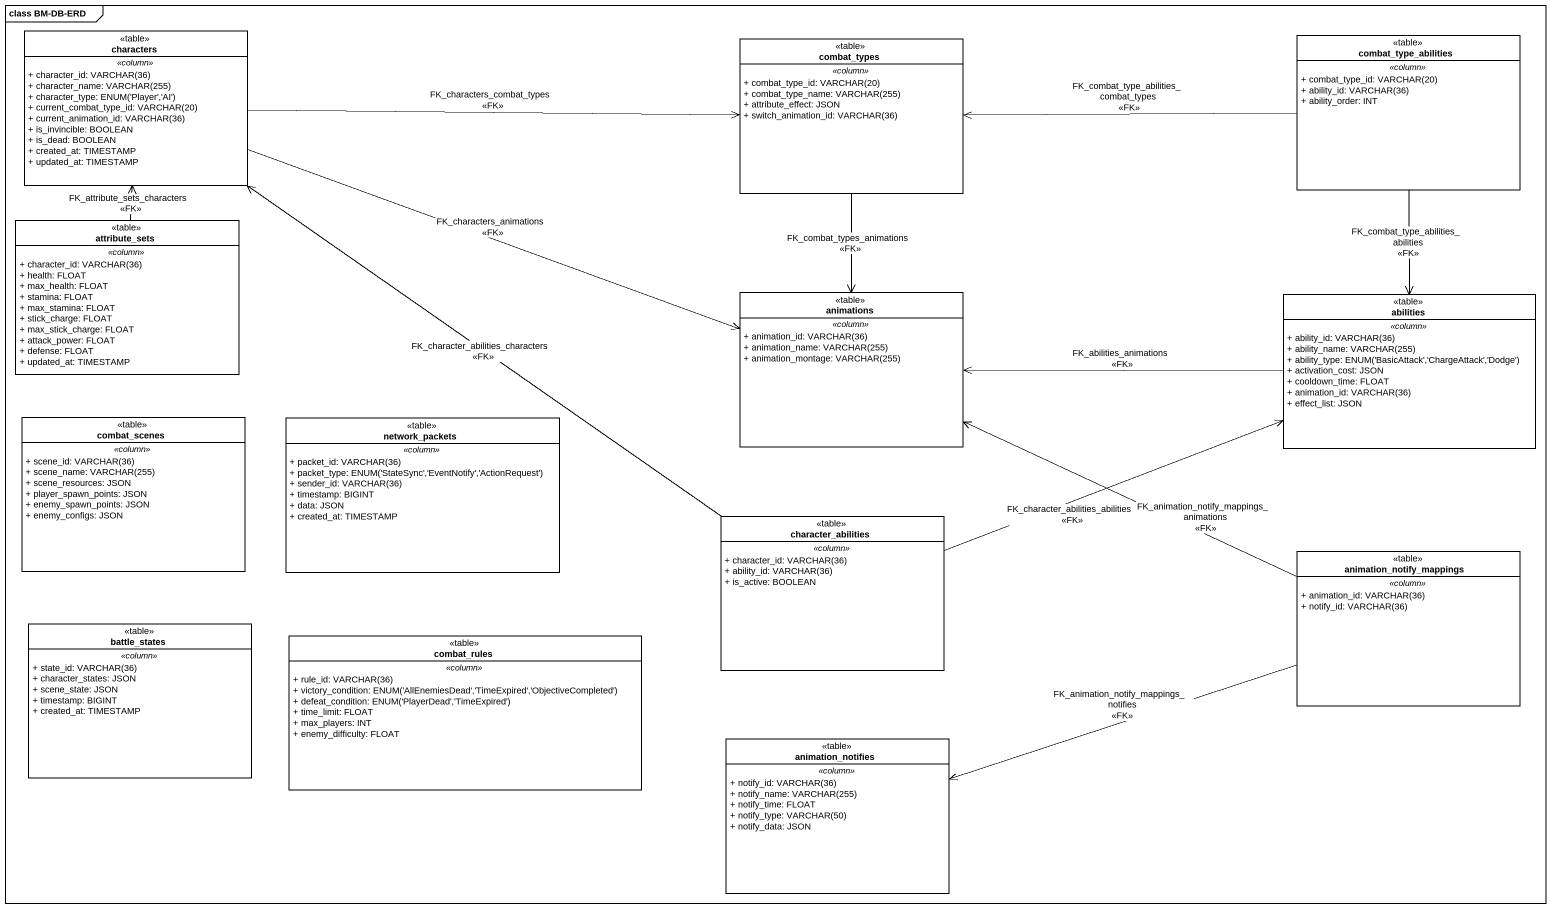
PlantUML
@startuml
mainframe class BM-DB-ERD
hide circle
hide empty members
skinparam classAttributeIconSize 0
class characters <<table>> {
  .. <<column>> ..
  {field} + character_id: VARCHAR(36)
  {field} + character_name: VARCHAR(255)
  {field} + character_type: ENUM('Player','AI')
  {field} + current_combat_type_id: VARCHAR(20)
  {field} + current_animation_id: VARCHAR(36)
  + is_invincible: BOOLEAN
  + is_dead: BOOLEAN
  + created_at: TIMESTAMP
  + updated_at: TIMESTAMP
}
class combat_type_abilities <<table>> {
  .. <<column>> ..
  {field} + combat_type_id: VARCHAR(20)
  {field} + ability_id: VARCHAR(36)
  + ability_order: INT
}
class combat_types <<table>> {
  .. <<column>> ..
  {field} + combat_type_id: VARCHAR(20)
  {field} + combat_type_name: VARCHAR(255)
  + attribute_effect: JSON
  {field} + switch_animation_id: VARCHAR(36)
}
class attribute_sets <<table>> {
  .. <<column>> ..
  {field} + character_id: VARCHAR(36)
  + health: FLOAT
  + max_health: FLOAT
  + stamina: FLOAT
  + max_stamina: FLOAT
  + stick_charge: FLOAT
  + max_stick_charge: FLOAT
  + attack_power: FLOAT
  + defense: FLOAT
  + updated_at: TIMESTAMP
}
class animations <<table>> {
  .. <<column>> ..
  {field} + animation_id: VARCHAR(36)
  {field} + animation_name: VARCHAR(255)
  {field} + animation_montage: VARCHAR(255)
}
class abilities <<table>> {
  .. <<column>> ..
  {field} + ability_id: VARCHAR(36)
  {field} + ability_name: VARCHAR(255)
  {field} + ability_type: ENUM('BasicAttack','ChargeAttack','Dodge')
  + activation_cost: JSON
  + cooldown_time: FLOAT
  {field} + animation_id: VARCHAR(36)
  + effect_list: JSON
}
class combat_scenes <<table>> {
  .. <<column>> ..
  {field} + scene_id: VARCHAR(36)
  {field} + scene_name: VARCHAR(255)
  + scene_resources: JSON
  + player_spawn_points: JSON
  + enemy_spawn_points: JSON
  + enemy_configs: JSON
}
class network_packets <<table>> {
  .. <<column>> ..
  {field} + packet_id: VARCHAR(36)
  {field} + packet_type: ENUM('StateSync','EventNotify','ActionRequest')
  {field} + sender_id: VARCHAR(36)
  + timestamp: BIGINT
  + data: JSON
  + created_at: TIMESTAMP
}
class character_abilities <<table>> {
  .. <<column>> ..
  {field} + character_id: VARCHAR(36)
  {field} + ability_id: VARCHAR(36)
  + is_active: BOOLEAN
}
class animation_notify_mappings <<table>> {
  .. <<column>> ..
  {field} + animation_id: VARCHAR(36)
  {field} + notify_id: VARCHAR(36)
}
class battle_states <<table>> {
  .. <<column>> ..
  {field} + state_id: VARCHAR(36)
  + character_states: JSON
  + scene_state: JSON
  + timestamp: BIGINT
  + created_at: TIMESTAMP
}
class combat_rules <<table>> {
  .. <<column>> ..
  {field} + rule_id: VARCHAR(36)
  {field} + victory_condition: ENUM('AllEnemiesDead','TimeExpired','ObjectiveCompleted')
  {field} + defeat_condition: ENUM('PlayerDead','TimeExpired')
  + time_limit: FLOAT
  + max_players: INT
  + enemy_difficulty: FLOAT
}
class animation_notifies <<table>> {
  .. <<column>> ..
  {field} + notify_id: VARCHAR(36)
  {field} + notify_name: VARCHAR(255)
  + notify_time: FLOAT
  {field} + notify_type: VARCHAR(50)
  + notify_data: JSON
}
characters -right-> combat_types : FK_characters_combat_types\n<<FK>>
characters -right-> animations : FK_characters_animations\n<<FK>>
combat_type_abilities -left-> combat_types : FK_combat_type_abilities_combat_types\n<<FK>>
combat_type_abilities --> abilities : FK_combat_type_abilities_abilities\n<<FK>>
combat_types --> animations : FK_combat_types_animations\n<<FK>>
attribute_sets -up-> characters : FK_attribute_sets_characters\n<<FK>>
abilities -left-> animations : FK_abilities_animations\n<<FK>>
character_abilities -up-> characters : FK_character_abilities_characters\n<<FK>>
character_abilities -right-> abilities : FK_character_abilities_abilities\n<<FK>>
animation_notify_mappings -left-> animations : FK_animation_notify_mappings_animations\n<<FK>>
animation_notify_mappings -left-> animation_notifies : FK_animation_notify_mappings_notifies\n<<FK>>
@enduml
